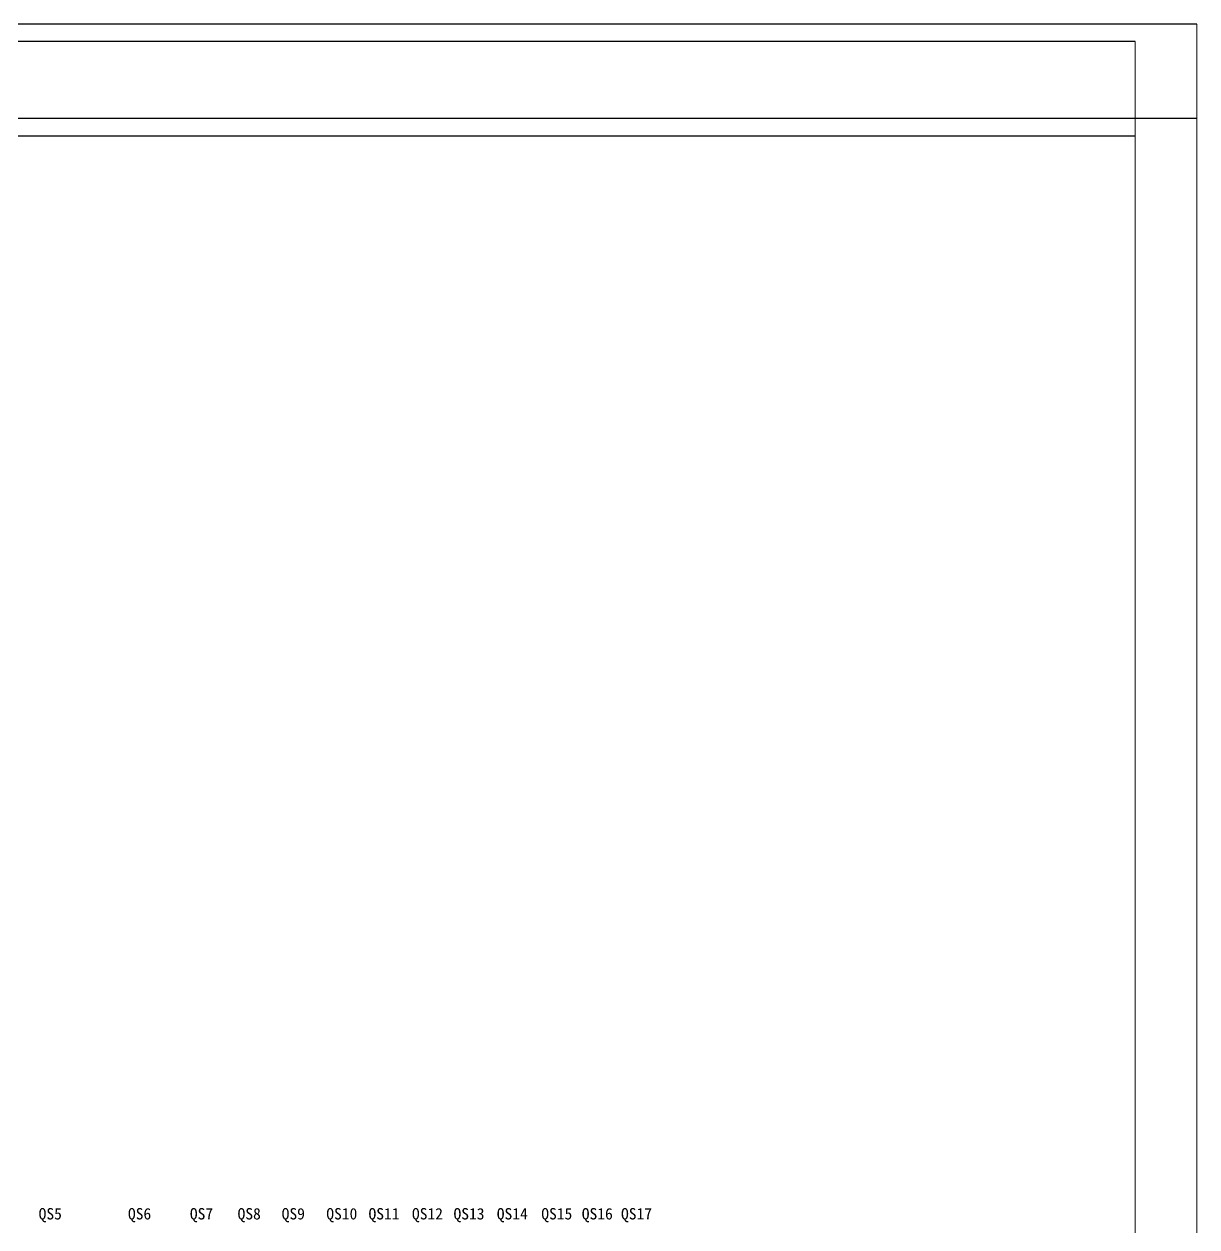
# Model space of a CAD drawing. Extents: x -21176 to 41123, y 80777 to 162275.
# Drawn here: x -17758 to -17244, y 82094 to 82622 of the extents above; entities that cross this region are included whole.
import ezdxf

# ---------------------------------------------------------------- set-up
doc = ezdxf.new("R2010")
doc.units = 0
doc.header["$MEASUREMENT"] = 0

msp = doc.modelspace()

# ---------------------------------------------------------------- linework, layer by layer
at = {"color": 0, "lineweight": -2}
for p, q in [((-17243.91, 82621.825), (-18173.91, 82621.825)), ((-17271.046, 82614.195), (-18201.046, 82614.195)), ((-17243.91, 82580.324), (-18173.91, 82580.324)), ((-17271.046, 82572.694), (-18201.046, 82572.694))]:
    msp.add_line(p, q, dxfattribs=at)
at = {"lineweight": 0}
for points in [[(-18173.91, 82621.825), (-17243.91, 82621.825), (-17243.91, 81821.825), (-18173.91, 81821.825)], [(-18201.046, 82614.195), (-17271.046, 82614.195), (-17271.046, 81814.195), (-18201.046, 81814.195)]]:
    msp.add_lwpolyline(points, close=True, dxfattribs=at)

# ---------------------------------------------------------------- texts
at = {"color": 2, "lineweight": 0, "insert": (-17752.058, 82102.411), "char_height": 5, "width": 101.05579, "attachment_point": 1}
msp.add_mtext('QS5', dxfattribs=at)
at = {"lineweight": 0, "char_height": 5, "width": 101.05579, "attachment_point": 1}
for s, insert in [('QS6', (-17712.874, 82102.411)), ('QS7', (-17685.716, 82102.411)), ('QS8', (-17664.79, 82102.411)), ('QS9', (-17645.438, 82102.411)), ('QS10', (-17625.854, 82102.411)), ('QS11', (-17607.343, 82102.411)), ('QS12', (-17588.295, 82102.411)), ('QS13', (-17570.052, 82102.411)), ('QS14', (-17551.068, 82102.411)), ('QS15', (-17531.547, 82102.411)), ('QS16', (-17513.78, 82102.411)), ('QS17', (-17496.557, 82102.411))]:
    msp.add_mtext(s, dxfattribs=dict(at, insert=insert))

doc.saveas('drawing.dxf')
